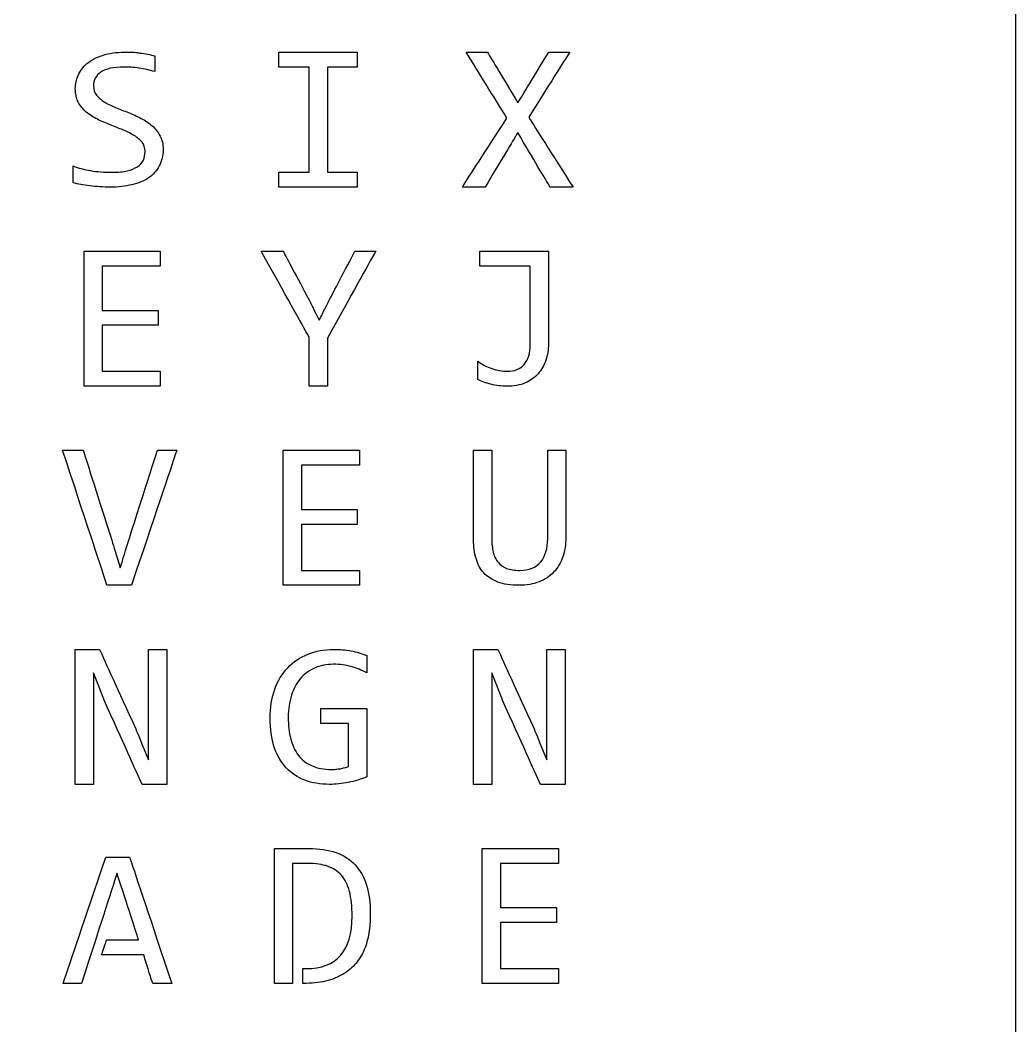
# Model space of a CAD drawing. Extents: x 0.02 to 5.97, y 0.02 to 2.27.
# Drawn here: x 1.586 to 2.105, y 0.629 to 1.153 of the extents above; entities that cross this region are included whole.
import ezdxf

# ---------------------------------------------------------------- set-up
doc = ezdxf.new("R2010")
doc.units = 0
doc.layers.get('0').update_dxf_attribs({"linetype": 'CONTINUOUS'})

msp = doc.modelspace()

# ---------------------------------------------------------------- linework, layer by layer
at = {"color": 7}
msp.add_lwpolyline([(0.027177, 0.023694), (2.105317, 0.023694), (2.105317, 1.71121), (0.027177, 1.71121)], close=True, dxfattribs=at)
for points in [[(1.62065, 1.130742), (1.622781, 1.132564), (1.62548, 1.134008), (1.628747, 1.135073)], [(1.628747, 1.135073), (1.631991, 1.136185), (1.635886, 1.136741), (1.640432, 1.136741)], [(1.640432, 1.136741), (1.641639, 1.136741), (1.642918, 1.136741), (1.644267, 1.136741)], [(1.644267, 1.136741), (1.645593, 1.136741), (1.646919, 1.136587), (1.648245, 1.136279)], [(1.648245, 1.136279), (1.649642, 1.136114), (1.651039, 1.135913), (1.652436, 1.135676)], [(1.652436, 1.135676), (1.653762, 1.135368), (1.654981, 1.135061), (1.656094, 1.134753)], [(1.656094, 1.134753), (1.656094, 1.132931), (1.656094, 1.130222), (1.656094, 1.126625)], [(1.720757, 1.128967), (1.720757, 1.130245), (1.720757, 1.132836), (1.720757, 1.136741)], [(1.720757, 1.136741), (1.7276, 1.136741), (1.741237, 1.136741), (1.76167, 1.136741)], [(1.76167, 1.136741), (1.76167, 1.135487), (1.76167, 1.132896), (1.76167, 1.128967)], [(1.839758, 1.102346), (1.836206, 1.108097), (1.829103, 1.119561), (1.818449, 1.136741)], [(1.818449, 1.136741), (1.820296, 1.136741), (1.824025, 1.136741), (1.829636, 1.136741)], [(1.829636, 1.136741), (1.832264, 1.132339), (1.837556, 1.123537), (1.845511, 1.110333)], [(1.845511, 1.110333), (1.848211, 1.114734), (1.853573, 1.123537), (1.8616, 1.136741)], [(1.872574, 1.136741), (1.868951, 1.131133), (1.861813, 1.11981), (1.851158, 1.102772)], [(1.8616, 1.136741), (1.863446, 1.136741), (1.867105, 1.136741), (1.872574, 1.136741)], [(1.616068, 1.124602), (1.617063, 1.126921), (1.61859, 1.128967), (1.62065, 1.130742)], [(1.63997, 1.128968), (1.634477, 1.128968), (1.630452, 1.128092), (1.627895, 1.126341)], [(1.647854, 1.128435), (1.645155, 1.12879), (1.642527, 1.128968), (1.63997, 1.128968)], [(1.656094, 1.126625), (1.653395, 1.127406), (1.650648, 1.128009), (1.647854, 1.128435)], [(1.736668, 1.128967), (1.73404, 1.128967), (1.728736, 1.128967), (1.720757, 1.128967)], [(1.736668, 1.074093), (1.736668, 1.083274), (1.736668, 1.101566), (1.736668, 1.128967)], [(1.76167, 1.128967), (1.759042, 1.128967), (1.753869, 1.128967), (1.74615, 1.128967)], [(1.74615, 1.128967), (1.74615, 1.11981), (1.74615, 1.101518), (1.74615, 1.074093)], [(1.614577, 1.117751), (1.614577, 1.12007), (1.615074, 1.122354), (1.616068, 1.124602)], [(1.627895, 1.126341), (1.625338, 1.12459), (1.624059, 1.1222), (1.624059, 1.119171)], [(1.616068, 1.110688), (1.615074, 1.112675), (1.614577, 1.11503), (1.614577, 1.117751)], [(1.624059, 1.119171), (1.624059, 1.117278), (1.624592, 1.115669), (1.625658, 1.114344)], [(1.625658, 1.114344), (1.626723, 1.112995), (1.628096, 1.111788), (1.629777, 1.110723)], [(1.620224, 1.105505), (1.618519, 1.106996), (1.617134, 1.108724), (1.616068, 1.110688)], [(1.629777, 1.110723), (1.631482, 1.109658), (1.633423, 1.108712), (1.635602, 1.107884)], [(1.635602, 1.107884), (1.637804, 1.106961), (1.640029, 1.106085), (1.642279, 1.105257)], [(1.626084, 1.101743), (1.623882, 1.102855), (1.621928, 1.104109), (1.620224, 1.105505)], [(1.642279, 1.105257), (1.644552, 1.104334), (1.646753, 1.103317), (1.648884, 1.102205)], [(1.648884, 1.102205), (1.651063, 1.10114), (1.653004, 1.099838), (1.654709, 1.0983)], [(1.816531, 1.066319), (1.820367, 1.072354), (1.828109, 1.084363), (1.839758, 1.102346)], [(1.851158, 1.102772), (1.854994, 1.096644), (1.862701, 1.084493), (1.874279, 1.066319)], [(1.632832, 1.098797), (1.630535, 1.099696), (1.628286, 1.100678), (1.626084, 1.101743)], [(1.639437, 1.09617), (1.637306, 1.096999), (1.635105, 1.097874), (1.632832, 1.098797)], [(1.654709, 1.0983), (1.65639, 1.096809), (1.657763, 1.095035), (1.658829, 1.092976)], [(1.645297, 1.093295), (1.643593, 1.094289), (1.641639, 1.095248), (1.639437, 1.09617)], [(1.649453, 1.08971), (1.648387, 1.091036), (1.647002, 1.092231), (1.645297, 1.093295)], [(1.658829, 1.092976), (1.659894, 1.091012), (1.660427, 1.088669), (1.660427, 1.085948)], [(1.845405, 1.094786), (1.842564, 1.09003), (1.836881, 1.080541), (1.828358, 1.066319)], [(1.862345, 1.066319), (1.859504, 1.071052), (1.853857, 1.080541), (1.845405, 1.094786)], [(1.650944, 1.084954), (1.650944, 1.086847), (1.650447, 1.088433), (1.649453, 1.08971)], [(1.650092, 1.08034), (1.65066, 1.081736), (1.650944, 1.083274), (1.650944, 1.084954)], [(1.660427, 1.085948), (1.660427, 1.082706), (1.659752, 1.079855), (1.658403, 1.077394)], [(1.613441, 1.06852), (1.613441, 1.070484), (1.613441, 1.073442), (1.613441, 1.077394)], [(1.613441, 1.077394), (1.616092, 1.076305), (1.619099, 1.075489), (1.622461, 1.074945)], [(1.641711, 1.074838), (1.643865, 1.075335), (1.645617, 1.076045), (1.646967, 1.076968)], [(1.646967, 1.076968), (1.648411, 1.077891), (1.649453, 1.079015), (1.650092, 1.08034)], [(1.658403, 1.077394), (1.657006, 1.074862), (1.655135, 1.072779), (1.652791, 1.071147)], [(1.622461, 1.074945), (1.625824, 1.074377), (1.629624, 1.074093), (1.633862, 1.074093)], [(1.633862, 1.074093), (1.63694, 1.074093), (1.639556, 1.074341), (1.641711, 1.074838)], [(1.652791, 1.071147), (1.650305, 1.069538), (1.647405, 1.068354), (1.64409, 1.067597)], [(1.720757, 1.066319), (1.720757, 1.067621), (1.720757, 1.070212), (1.720757, 1.074093)], [(1.720757, 1.074093), (1.723432, 1.074093), (1.728736, 1.074093), (1.736668, 1.074093)], [(1.74615, 1.074093), (1.748707, 1.074093), (1.753881, 1.074093), (1.76167, 1.074093)], [(1.76167, 1.074093), (1.76167, 1.072791), (1.76167, 1.0702), (1.76167, 1.066319)], [(1.617454, 1.067704), (1.615915, 1.067988), (1.614577, 1.06826), (1.613441, 1.06852)], [(1.622142, 1.067029), (1.620508, 1.067219), (1.618945, 1.067443), (1.617454, 1.067704)], [(1.627434, 1.066532), (1.62561, 1.066651), (1.623847, 1.066816), (1.622142, 1.067029)], [(1.632974, 1.066319), (1.631056, 1.066319), (1.629209, 1.06639), (1.627434, 1.066532)], [(1.64409, 1.067597), (1.640704, 1.066745), (1.636999, 1.066319), (1.632974, 1.066319)], [(1.76167, 1.066319), (1.754828, 1.066319), (1.74119, 1.066319), (1.720757, 1.066319)], [(1.828358, 1.066319), (1.826369, 1.066319), (1.822427, 1.066319), (1.816531, 1.066319)], [(1.874279, 1.066319), (1.87229, 1.066319), (1.868312, 1.066319), (1.862345, 1.066319)], [(1.619123, 0.962472), (1.619123, 0.974186), (1.619123, 0.997659), (1.619123, 1.032894)], [(1.619123, 1.032894), (1.625752, 1.032894), (1.639011, 1.032894), (1.6589, 1.032894)], [(1.6589, 1.032894), (1.6589, 1.031639), (1.6589, 1.029048), (1.6589, 1.02512)], [(1.736668, 0.987922), (1.732477, 0.995399), (1.724095, 1.01039), (1.711523, 1.032894)], [(1.711523, 1.032894), (1.713441, 1.032894), (1.717277, 1.032894), (1.72303, 1.032894)], [(1.72303, 1.032894), (1.725279, 1.028634), (1.729837, 1.020068), (1.736703, 1.007196)], [(1.771295, 1.032894), (1.767104, 1.025345), (1.758723, 1.010248), (1.74615, 0.987602)], [(1.746434, 1.006131), (1.748778, 1.010603), (1.753443, 1.019524), (1.760427, 1.032894)], [(1.760427, 1.032894), (1.762203, 1.032894), (1.765826, 1.032894), (1.771295, 1.032894)], [(1.825623, 1.02512), (1.825623, 1.026493), (1.825623, 1.029084), (1.825623, 1.032894)], [(1.825623, 1.032894), (1.831542, 1.032894), (1.843475, 1.032894), (1.861422, 1.032894)], [(1.861422, 1.032894), (1.861422, 1.024848), (1.861422, 1.008734), (1.861422, 0.98455)], [(1.6589, 1.02512), (1.653833, 1.02512), (1.643735, 1.02512), (1.628606, 1.02512)], [(1.628606, 1.02512), (1.628606, 1.021263), (1.628606, 1.013573), (1.628606, 1.002049)], [(1.85194, 1.02512), (1.847559, 1.02512), (1.838787, 1.02512), (1.825623, 1.02512)], [(1.85194, 0.984266), (1.85194, 0.993329), (1.85194, 1.006947), (1.85194, 1.02512)], [(1.736703, 1.007196), (1.737556, 1.005468), (1.739249, 1.002025), (1.741782, 0.996867)], [(1.741782, 0.996867), (1.742563, 0.998381), (1.744114, 1.001469), (1.746434, 1.006131)], [(1.628606, 1.002049), (1.633459, 1.002049), (1.643179, 1.002049), (1.657763, 1.002049)], [(1.657763, 1.002049), (1.657763, 1.000747), (1.657763, 0.998156), (1.657763, 0.994275)], [(1.657763, 0.994275), (1.65291, 0.994275), (1.64319, 0.994275), (1.628606, 0.994275)], [(1.628606, 0.994275), (1.628606, 0.990276), (1.628606, 0.982266), (1.628606, 0.970246)], [(1.736668, 0.962472), (1.736668, 0.966708), (1.736668, 0.975191), (1.736668, 0.987922)], [(1.74615, 0.987602), (1.74615, 0.983438), (1.74615, 0.975061), (1.74615, 0.962472)], [(1.848743, 0.973866), (1.850874, 0.976256), (1.85194, 0.979723), (1.85194, 0.984266)], [(1.861422, 0.98455), (1.861422, 0.981497), (1.86096, 0.978658), (1.860037, 0.976031)], [(1.860037, 0.976031), (1.859137, 0.97331), (1.8578, 0.970956), (1.856024, 0.968968)], [(1.824664, 0.966057), (1.824664, 0.96814), (1.824664, 0.971275), (1.824664, 0.975463)], [(1.824664, 0.975463), (1.826866, 0.973807), (1.829305, 0.972541), (1.83198, 0.971665)], [(1.83198, 0.971665), (1.834608, 0.970719), (1.83726, 0.970246), (1.839936, 0.970246)], [(1.839936, 0.970246), (1.843771, 0.970246), (1.846707, 0.971452), (1.848743, 0.973866)], [(1.628606, 0.970246), (1.633672, 0.970246), (1.64377, 0.970246), (1.6589, 0.970246)], [(1.6589, 0.970246), (1.6589, 0.968944), (1.6589, 0.966353), (1.6589, 0.962472)], [(1.827718, 0.964673), (1.826535, 0.965075), (1.825516, 0.965537), (1.824664, 0.966057)], [(1.856024, 0.968968), (1.854272, 0.96698), (1.852022, 0.965383), (1.849276, 0.964176)], [(1.6589, 0.962472), (1.65227, 0.962472), (1.639011, 0.962472), (1.619123, 0.962472)], [(1.74615, 0.962472), (1.744564, 0.962472), (1.741403, 0.962472), (1.736668, 0.962472)], [(1.831412, 0.963466), (1.830086, 0.963797), (1.828855, 0.9642), (1.827718, 0.964673)], [(1.835532, 0.962756), (1.834064, 0.962969), (1.83269, 0.963206), (1.831412, 0.963466)], [(1.839651, 0.962472), (1.838325, 0.962472), (1.836952, 0.962567), (1.835532, 0.962756)], [(1.849276, 0.964176), (1.846529, 0.96304), (1.843321, 0.962472), (1.839651, 0.962472)], [(1.631092, 0.858625), (1.627256, 0.870338), (1.619549, 0.893812), (1.607971, 0.929046)], [(1.607971, 0.929046), (1.609747, 0.929046), (1.613334, 0.929046), (1.618732, 0.929046)], [(1.618732, 0.929046), (1.621218, 0.921143), (1.626226, 0.905324), (1.633755, 0.88159)], [(1.642279, 0.88159), (1.644836, 0.889517), (1.649879, 0.905336), (1.657408, 0.929046)], [(1.66753, 0.929046), (1.663552, 0.917333), (1.655668, 0.893859), (1.643877, 0.858625)], [(1.657408, 0.929046), (1.659113, 0.929046), (1.662487, 0.929046), (1.66753, 0.929046)], [(1.72303, 0.858625), (1.72303, 0.870338), (1.72303, 0.893812), (1.72303, 0.929046)], [(1.72303, 0.929046), (1.729659, 0.929046), (1.742918, 0.929046), (1.762807, 0.929046)], [(1.762807, 0.929046), (1.762807, 0.927792), (1.762807, 0.925201), (1.762807, 0.921273)], [(1.822391, 0.882336), (1.822391, 0.892771), (1.822391, 0.908341), (1.822391, 0.929046)], [(1.822391, 0.929046), (1.823954, 0.929046), (1.827115, 0.929046), (1.831874, 0.929046)], [(1.831874, 0.929046), (1.831874, 0.92138), (1.831874, 0.906034), (1.831874, 0.88301)], [(1.861032, 0.883116), (1.861032, 0.893339), (1.861032, 0.908649), (1.861032, 0.929046)], [(1.861032, 0.929046), (1.862594, 0.929046), (1.865755, 0.929046), (1.870514, 0.929046)], [(1.870514, 0.929046), (1.870514, 0.921522), (1.870514, 0.906448), (1.870514, 0.883826)], [(1.762807, 0.921273), (1.75774, 0.921273), (1.747642, 0.921273), (1.732513, 0.921273)], [(1.732513, 0.921273), (1.732513, 0.917416), (1.732513, 0.909726), (1.732513, 0.898202)], [(1.732513, 0.898202), (1.737366, 0.898202), (1.747086, 0.898202), (1.76167, 0.898202)], [(1.76167, 0.898202), (1.76167, 0.8969), (1.76167, 0.894309), (1.76167, 0.890428)], [(1.76167, 0.890428), (1.756817, 0.890428), (1.747097, 0.890428), (1.732513, 0.890428)], [(1.732513, 0.890428), (1.732513, 0.886429), (1.732513, 0.878419), (1.732513, 0.866398)], [(1.633755, 0.88159), (1.634466, 0.879295), (1.635886, 0.874657), (1.638017, 0.867676)], [(1.638017, 0.867676), (1.638727, 0.869995), (1.640148, 0.874633), (1.642279, 0.88159)], [(1.82367, 0.872575), (1.822817, 0.875532), (1.822391, 0.878786), (1.822391, 0.882336)], [(1.831874, 0.88301), (1.831874, 0.880312), (1.832122, 0.877946), (1.83262, 0.875911)], [(1.857445, 0.8708), (1.859836, 0.873781), (1.861032, 0.877887), (1.861032, 0.883116)], [(1.870514, 0.883826), (1.870514, 0.879922), (1.869981, 0.876455), (1.868916, 0.873426)], [(1.827683, 0.865085), (1.82586, 0.867144), (1.824522, 0.86964), (1.82367, 0.872575)], [(1.83262, 0.875911), (1.833117, 0.873781), (1.833958, 0.872042), (1.835141, 0.870693)], [(1.868916, 0.873426), (1.86785, 0.870303), (1.866264, 0.867629), (1.864157, 0.865405)], [(1.732513, 0.866398), (1.737579, 0.866398), (1.747677, 0.866398), (1.762807, 0.866398)], [(1.762807, 0.866398), (1.762807, 0.865097), (1.762807, 0.862506), (1.762807, 0.858625)], [(1.835141, 0.870693), (1.836278, 0.86925), (1.837758, 0.868173), (1.839581, 0.867463)], [(1.839581, 0.867463), (1.841475, 0.866753), (1.843736, 0.866398), (1.846364, 0.866398)], [(1.846364, 0.866398), (1.85136, 0.866398), (1.855053, 0.867866), (1.857445, 0.8708)], [(1.835105, 0.860329), (1.832075, 0.861465), (1.829601, 0.86305), (1.827683, 0.865085)], [(1.856521, 0.860435), (1.85349, 0.859229), (1.850034, 0.858625), (1.846151, 0.858625)], [(1.864157, 0.865405), (1.862097, 0.863228), (1.859552, 0.861571), (1.856521, 0.860435)], [(1.643877, 0.858625), (1.641746, 0.858625), (1.637484, 0.858625), (1.631092, 0.858625)], [(1.762807, 0.858625), (1.756177, 0.858625), (1.742918, 0.858625), (1.72303, 0.858625)], [(1.846151, 0.858625), (1.84177, 0.858625), (1.838089, 0.859193), (1.835105, 0.860329)], [(1.614577, 0.754778), (1.614577, 0.766491), (1.614577, 0.789965), (1.614577, 0.825199)], [(1.614577, 0.825199), (1.616661, 0.825199), (1.620887, 0.825199), (1.627256, 0.825199)], [(1.627256, 0.825199), (1.630358, 0.81829), (1.636644, 0.804459), (1.646115, 0.783706)], [(1.652827, 0.805251), (1.652827, 0.808564), (1.652827, 0.815214), (1.652827, 0.825199)], [(1.652827, 0.825199), (1.654437, 0.825199), (1.657598, 0.825199), (1.662309, 0.825199)], [(1.662309, 0.825199), (1.662309, 0.813486), (1.662309, 0.790012), (1.662309, 0.754778)], [(1.735957, 0.822679), (1.74003, 0.824359), (1.744528, 0.825199), (1.749453, 0.825199)], [(1.749453, 0.825199), (1.752602, 0.825199), (1.755609, 0.824939), (1.758474, 0.824418)], [(1.758474, 0.824418), (1.761315, 0.823898), (1.764026, 0.823093), (1.766607, 0.822005)], [(1.822391, 0.754778), (1.822391, 0.766491), (1.822391, 0.789965), (1.822391, 0.825199)], [(1.822391, 0.825199), (1.824475, 0.825199), (1.828701, 0.825199), (1.83507, 0.825199)], [(1.83507, 0.825199), (1.838172, 0.81829), (1.844458, 0.804459), (1.853928, 0.783706)], [(1.860641, 0.805251), (1.860641, 0.808564), (1.860641, 0.815214), (1.860641, 0.825199)], [(1.860641, 0.825199), (1.862251, 0.825199), (1.865412, 0.825199), (1.870123, 0.825199)], [(1.870123, 0.825199), (1.870123, 0.813486), (1.870123, 0.790012), (1.870123, 0.754778)], [(1.725445, 0.815651), (1.728357, 0.818751), (1.731861, 0.821094), (1.735957, 0.822679)], [(1.766607, 0.822005), (1.766607, 0.820064), (1.766607, 0.817059), (1.766607, 0.812989)], [(1.718662, 0.804364), (1.720248, 0.808813), (1.722509, 0.812575), (1.725445, 0.815651)], [(1.739367, 0.815403), (1.736407, 0.814054), (1.733909, 0.812208), (1.731873, 0.809866)], [(1.749347, 0.817426), (1.745582, 0.817426), (1.742256, 0.816752), (1.739367, 0.815403)], [(1.758474, 0.816255), (1.755656, 0.817036), (1.752614, 0.817426), (1.749347, 0.817426)], [(1.766607, 0.812989), (1.764003, 0.814409), (1.761292, 0.815497), (1.758474, 0.816255)], [(1.629635, 0.798791), (1.628736, 0.80111), (1.626877, 0.805819), (1.62406, 0.812918)], [(1.62406, 0.812918), (1.62406, 0.806955), (1.62406, 0.795088), (1.62406, 0.777317)], [(1.731873, 0.809866), (1.729932, 0.807452), (1.728416, 0.804577), (1.727327, 0.80124)], [(1.837449, 0.798791), (1.83655, 0.80111), (1.834691, 0.805819), (1.831874, 0.812918)], [(1.831874, 0.812918), (1.831874, 0.806955), (1.831874, 0.795088), (1.831874, 0.777317)], [(1.652827, 0.767521), (1.652827, 0.773839), (1.652827, 0.786416), (1.652827, 0.805251)], [(1.716211, 0.789243), (1.716211, 0.794828), (1.717028, 0.799868), (1.718662, 0.804364)], [(1.860641, 0.767521), (1.860641, 0.773839), (1.860641, 0.786416), (1.860641, 0.805251)], [(1.649417, 0.754778), (1.646103, 0.762114), (1.639509, 0.776785), (1.629635, 0.798791)], [(1.727327, 0.80124), (1.726238, 0.797809), (1.725694, 0.794023), (1.725694, 0.789882)], [(1.857231, 0.754778), (1.853917, 0.762114), (1.847323, 0.776785), (1.837449, 0.798791)], [(1.742705, 0.786581), (1.742705, 0.787859), (1.742705, 0.79045), (1.742705, 0.794354)], [(1.742705, 0.794354), (1.74673, 0.794354), (1.754698, 0.794354), (1.766607, 0.794354)], [(1.766607, 0.794354), (1.766607, 0.788462), (1.766607, 0.776595), (1.766607, 0.758753)], [(1.718342, 0.774265), (1.716921, 0.778595), (1.716211, 0.783588), (1.716211, 0.789243)], [(1.725694, 0.789882), (1.725694, 0.785623), (1.72612, 0.781813), (1.726972, 0.778453)], [(1.646115, 0.783706), (1.647204, 0.780961), (1.649441, 0.775566), (1.652827, 0.767521)], [(1.757124, 0.786581), (1.754757, 0.786581), (1.74995, 0.786581), (1.742705, 0.786581)], [(1.757124, 0.764078), (1.757124, 0.76907), (1.757124, 0.776572), (1.757124, 0.786581)], [(1.853928, 0.783706), (1.855018, 0.780961), (1.857255, 0.775566), (1.860641, 0.767521)], [(1.62406, 0.777317), (1.62406, 0.773578), (1.62406, 0.766065), (1.62406, 0.754778)], [(1.726972, 0.778453), (1.727848, 0.775116), (1.729221, 0.772241), (1.731092, 0.769828)], [(1.831874, 0.777317), (1.831874, 0.773578), (1.831874, 0.766065), (1.831874, 0.754778)], [(1.724522, 0.763474), (1.721822, 0.766408), (1.719763, 0.770005), (1.718342, 0.774265)], [(1.731092, 0.769828), (1.732868, 0.767485), (1.7352, 0.76571), (1.738088, 0.764504)], [(1.734324, 0.756979), (1.730488, 0.758446), (1.727221, 0.760611), (1.724522, 0.763474)], [(1.738088, 0.764504), (1.740882, 0.763202), (1.74428, 0.762551), (1.748281, 0.762551)], [(1.748281, 0.762551), (1.748944, 0.762551), (1.749666, 0.762587), (1.750448, 0.762658)], [(1.750448, 0.762658), (1.7513, 0.7628), (1.752129, 0.762906), (1.752934, 0.762977)], [(1.752934, 0.762977), (1.753644, 0.763119), (1.75439, 0.763309), (1.755171, 0.763545)], [(1.755171, 0.763545), (1.755905, 0.763687), (1.756556, 0.763865), (1.757124, 0.764078)], [(1.747216, 0.754778), (1.742386, 0.754778), (1.738088, 0.755512), (1.734324, 0.756979)], [(1.757018, 0.755772), (1.755313, 0.755441), (1.753644, 0.755204), (1.75201, 0.755062)], [(1.762026, 0.75705), (1.760392, 0.756529), (1.758723, 0.756103), (1.757018, 0.755772)], [(1.766607, 0.758753), (1.765115, 0.758091), (1.763588, 0.757523), (1.762026, 0.75705)], [(1.62406, 0.754778), (1.62245, 0.754778), (1.619289, 0.754778), (1.614577, 0.754778)], [(1.662309, 0.754778), (1.660155, 0.754778), (1.655857, 0.754778), (1.649417, 0.754778)], [(1.75201, 0.755062), (1.750306, 0.754873), (1.748707, 0.754778), (1.747216, 0.754778)], [(1.831874, 0.754778), (1.830264, 0.754778), (1.827103, 0.754778), (1.822391, 0.754778)], [(1.870123, 0.754778), (1.867969, 0.754778), (1.863671, 0.754778), (1.857231, 0.754778)], [(1.718484, 0.721352), (1.721515, 0.721352), (1.727481, 0.721352), (1.736384, 0.721352)], [(1.718485, 0.650931), (1.718485, 0.66262), (1.718485, 0.686094), (1.718485, 0.721352)], [(1.736384, 0.721352), (1.747204, 0.721352), (1.755254, 0.718501), (1.760534, 0.712798)], [(1.826937, 0.650931), (1.826937, 0.662644), (1.826937, 0.686118), (1.826937, 0.721352)], [(1.826937, 0.721352), (1.833566, 0.721352), (1.846825, 0.721352), (1.866714, 0.721352)], [(1.866714, 0.721352), (1.866714, 0.720098), (1.866714, 0.717507), (1.866714, 0.713579)], [(1.608291, 0.650931), (1.611984, 0.661934), (1.619372, 0.683894), (1.630452, 0.716809)], [(1.630452, 0.716809), (1.632583, 0.716809), (1.636739, 0.716809), (1.642918, 0.716809)], [(1.642918, 0.716809), (1.646612, 0.705829), (1.653928, 0.68387), (1.664866, 0.650931)], [(1.736136, 0.713579), (1.734336, 0.713579), (1.731613, 0.713579), (1.727967, 0.713579)], [(1.727967, 0.713579), (1.727967, 0.703143), (1.727967, 0.682261), (1.727967, 0.650931)], [(1.746222, 0.712053), (1.743357, 0.71307), (1.739995, 0.713579), (1.736136, 0.713579)], [(1.866714, 0.713579), (1.861647, 0.713579), (1.851549, 0.713579), (1.83642, 0.713579)], [(1.83642, 0.713579), (1.83642, 0.709722), (1.83642, 0.702031), (1.83642, 0.690507)], [(1.636312, 0.708503), (1.633258, 0.69892), (1.627078, 0.679729), (1.617773, 0.650931)], [(1.647606, 0.673647), (1.645759, 0.679469), (1.641995, 0.691087), (1.636312, 0.708503)], [(1.753431, 0.707367), (1.75149, 0.709544), (1.749087, 0.711106), (1.746222, 0.712053)], [(1.760534, 0.712798), (1.765837, 0.707214), (1.768489, 0.6986), (1.768489, 0.686958)], [(1.757622, 0.698955), (1.756675, 0.702457), (1.755278, 0.705261), (1.753431, 0.707367)], [(1.759007, 0.686035), (1.759007, 0.691146), (1.758546, 0.695453), (1.757622, 0.698955)], [(1.83642, 0.690507), (1.841273, 0.690507), (1.850993, 0.690507), (1.865577, 0.690507)], [(1.865577, 0.690507), (1.865577, 0.689206), (1.865577, 0.686615), (1.865577, 0.682734)], [(1.735035, 0.658704), (1.751016, 0.658704), (1.759007, 0.667814), (1.759007, 0.686035)], [(1.768489, 0.686958), (1.768489, 0.683574), (1.768241, 0.680332), (1.767743, 0.677232)], [(1.865577, 0.682734), (1.860724, 0.682734), (1.851004, 0.682734), (1.83642, 0.682734)], [(1.83642, 0.682734), (1.83642, 0.678735), (1.83642, 0.670725), (1.83642, 0.658704)], [(1.767743, 0.677232), (1.767246, 0.674133), (1.766441, 0.671257), (1.765328, 0.668607)], [(1.628321, 0.665874), (1.628747, 0.667176), (1.6296, 0.669767), (1.630879, 0.673647)], [(1.630879, 0.673647), (1.633649, 0.673647), (1.639225, 0.673647), (1.647606, 0.673647)], [(1.765328, 0.668607), (1.764192, 0.665886), (1.762736, 0.663484), (1.76096, 0.661402)], [(1.65027, 0.665874), (1.646647, 0.665874), (1.639331, 0.665874), (1.628321, 0.665874)], [(1.654958, 0.650931), (1.654176, 0.653368), (1.652614, 0.658349), (1.65027, 0.665874)], [(1.76096, 0.661402), (1.759137, 0.659225), (1.756911, 0.657344), (1.754283, 0.655758)], [(1.733223, 0.651037), (1.733223, 0.652315), (1.733223, 0.654871), (1.733223, 0.658704)], [(1.733223, 0.658704), (1.733507, 0.658704), (1.734111, 0.658704), (1.735035, 0.658704)], [(1.83642, 0.658704), (1.841486, 0.658704), (1.851584, 0.658704), (1.866714, 0.658704)], [(1.866714, 0.658704), (1.866714, 0.657403), (1.866714, 0.654812), (1.866714, 0.650931)], [(1.617773, 0.650931), (1.616211, 0.650931), (1.61305, 0.650931), (1.608291, 0.650931)], [(1.664866, 0.650931), (1.663233, 0.650931), (1.65993, 0.650931), (1.654958, 0.650931)], [(1.727967, 0.650931), (1.726333, 0.650931), (1.723173, 0.650931), (1.718485, 0.650931)], [(1.733329, 0.650931), (1.733329, 0.650931), (1.733294, 0.650966), (1.733223, 0.651037)], [(1.745191, 0.652102), (1.741735, 0.651321), (1.737781, 0.650931), (1.733329, 0.650931)], [(1.754283, 0.655758), (1.751679, 0.654196), (1.748648, 0.652978), (1.745191, 0.652102)], [(1.866714, 0.650931), (1.860084, 0.650931), (1.846825, 0.650931), (1.826937, 0.650931)]]:
    msp.add_open_spline(points, degree=3, dxfattribs=at)

doc.saveas('drawing.dxf')
